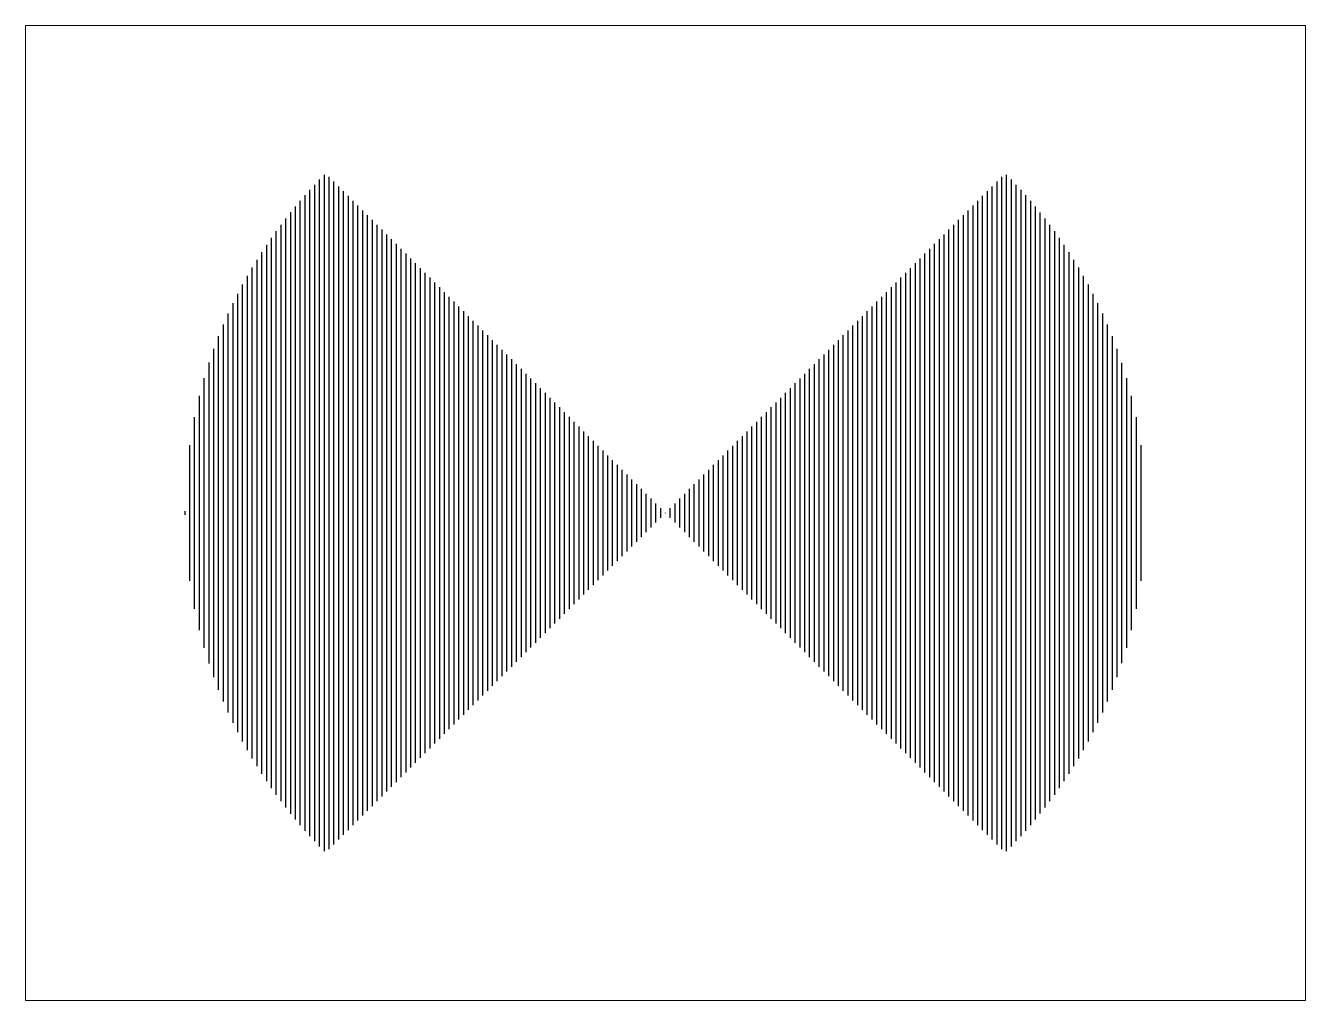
# Paper-space layout 'Layout1' of a CAD drawing. Header units: inches. Extents: x 1.05 to 9.45, y 0.8 to 7.2.
# The model-space entities are those that its viewports show. They can reach past a viewport. Long polylines and large blocks are cut down to what shows.
import ezdxf

# ---------------------------------------------------------------- set-up
doc = ezdxf.new("R2010")
doc.units = ezdxf.units.IN
doc.header["$MEASUREMENT"] = 0

msp = doc.modelspace()

# ---------------------------------------------------------------- hatches: boundary and pattern name
at = {"linetype": 'ByBlock', "lineweight": -2}
h = msp.add_hatch(dxfattribs=at)
h.set_pattern_fill('_USER', color=0, scale=0.01, angle=90, style=0, pattern_type=0)
h.set_pattern_definition([(90, (0, 0), (-0.01, 6.123031769111886e-19), [])])
h.paths.add_polyline_path([(0, 0), (0.70710678118657, -0.7071067811865701, 0.4142135623730951), (0.7071067811865701, 0.7071067811865701)])
h.paths.add_polyline_path([(-0.7071067811865701, 0.7071067811865701, 0.4142135623730951), (-0.7071067811865701, -0.7071067811865701), (0, 0)])

psp = doc.layouts.get("Layout1")

# ---------------------------------------------------------------- viewports
at = {"layer": '0', "color": 0, "linetype": 'ByBlock', "lineweight": -2}
psp.add_viewport(center=(5.249999761581422, 3.999999761581421), size=(8.399999618530275, 6.399999618530274), view_center_point=(1.110223024625157e-15, -4.440892098500626e-16), view_height=2.029339853300799, dxfattribs=at)

doc.saveas('drawing.dxf')
